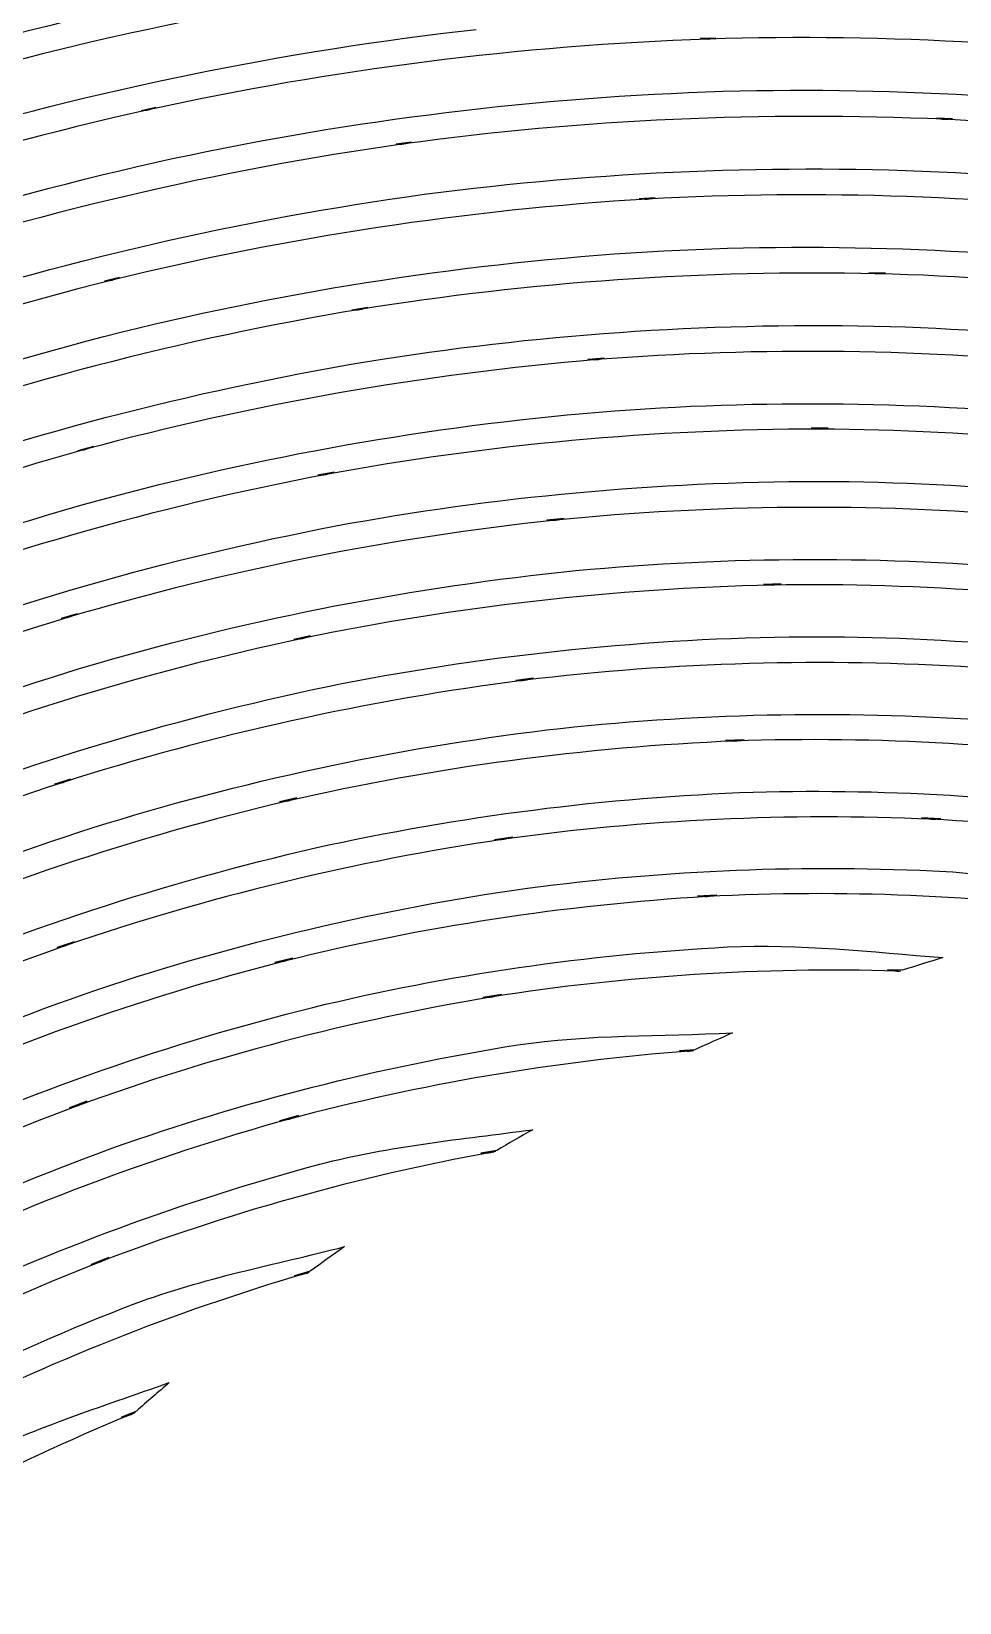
# Model space of a CAD drawing. Extents: x 289 to 439, y 190 to 340.
# Drawn here: x 338.32 to 353.86, y 288.17 to 314.47 of the extents above; entities that cross this region are included whole.
import ezdxf

# ---------------------------------------------------------------- set-up
doc = ezdxf.new("R2010")
doc.units = 0
doc.layers.add('seconds_wheel', color=7, linetype='CONTINUOUS')

msp = doc.modelspace()

# ---------------------------------------------------------------- linework, layer by layer
at = {"layer": 'seconds_wheel', "color": 7}
for p, q in [((349.779383, 314.360231), (349.519966, 314.351701)), ((349.650644, 314.343945), (349.650644, 314.343945)), ((349.901529, 313.469148), (349.901529, 313.469148)), ((340.397799, 313.198487), (340.152731, 313.1442)), ((340.277203, 313.160099), (340.277203, 313.160099)), ((353.742338, 313.005769), (353.474005, 313.018565)), ((353.607786, 312.999565), (353.607786, 312.999565)), ((344.680274, 312.617616), (344.422797, 312.581941)), ((344.553475, 312.587757), (344.553475, 312.587757)), ((353.795075, 312.109256), (353.795075, 312.109256)), ((348.762662, 311.684655), (348.494717, 311.66953)), ((348.630823, 311.66449), (348.630823, 311.66449)), ((348.910789, 310.798998), (348.910789, 310.798998)), ((339.790946, 310.351519), (339.539287, 310.289089)), ((352.619372, 310.425581), (352.341345, 310.432174)), ((352.479001, 310.415888), (352.479001, 310.415888)), ((339.66725, 310.308475), (339.66725, 310.308475)), ((343.948948, 309.850526), (343.683718, 309.807095)), ((343.817886, 309.816401), (343.817886, 309.816401)), ((352.698477, 309.532558), (352.698477, 309.532558)), ((347.915783, 309.000933), (347.638532, 308.978831)), ((347.779291, 308.976897), (347.779291, 308.976892)), ((348.088339, 308.121093), (348.088339, 308.121093)), ((351.66353, 307.827557), (351.375034, 307.827939)), ((351.517732, 307.81398), (351.517732, 307.813985)), ((339.353159, 307.523162), (339.094521, 307.452587)), ((339.227523, 307.475852), (339.227523, 307.475852)), ((343.386689, 307.093129), (343.113315, 307.041558)), ((343.250584, 307.054354), (343.250584, 307.054354)), ((351.76978, 306.938798), (351.76978, 306.938798)), ((347.237196, 306.317599), (346.949861, 306.28813)), ((347.095272, 306.289301), (347.095272, 306.289293)), ((350.874818, 305.221001), (350.575852, 305.215185)), ((350.723977, 305.203939), (350.723977, 305.203939)), ((339.082888, 304.721948), (338.816105, 304.642067)), ((338.951823, 304.669211), (338.951823, 304.669211)), ((342.992333, 304.353183), (342.71004, 304.293854)), ((342.853901, 304.31014), (342.853901, 304.31014)), ((351.007433, 304.337671), (351.007433, 304.337671)), ((346.724958, 303.642797), (346.427929, 303.605572)), ((346.57567, 303.609838), (346.57567, 303.609838)), ((350.252842, 302.613282), (349.942244, 302.601649)), ((350.098511, 302.59273), (350.098511, 302.59273)), ((338.976641, 301.955632), (338.702101, 301.86761)), ((338.845576, 301.899408), (338.845576, 301.899408)), ((350.407173, 301.736934), (350.407173, 301.736934)), ((342.762776, 301.639217), (342.471177, 301.571745)), ((342.620855, 301.59191), (342.620855, 301.59191)), ((353.549233, 301.290615), (353.227386, 301.306514)), ((353.387146, 301.282862), (353.387146, 301.282862)), ((346.378685, 300.984283), (346.071187, 300.940076)), ((346.226291, 300.947445), (346.226291, 300.947445)), ((353.635704, 300.408064), (353.635704, 300.408064)), ((349.795669, 300.013705), (349.473435, 299.995869)), ((349.635132, 299.989277), (349.635132, 299.989277)), ((339.032091, 299.232749), (338.749409, 299.135031)), ((338.894823, 299.170316), (338.894823, 299.170316)), ((349.976755, 299.144724), (349.976755, 299.144724)), ((342.696081, 298.959372), (342.395175, 298.88337)), ((342.54873, 298.906638), (342.54873, 298.906638)), ((352.903992, 298.754634), (352.653494, 298.763164)), ((346.196046, 298.351359), (345.877692, 298.299785)), ((346.038226, 298.309868), (346.038226, 298.309868)), ((350.059347, 297.706125), (350.059347, 297.706117)), ((349.428455, 297.424988), (349.169427, 297.406375)), ((339.246525, 296.561047), (338.954536, 296.453636)), ((339.104603, 296.492801), (339.104603, 296.492801)), ((342.790308, 296.321797), (342.478933, 296.237263)), ((342.637917, 296.264408), (342.637917, 296.264408)), ((346.711775, 296.085259), (346.711775, 296.085259)), ((346.111514, 295.740149), (345.845894, 295.692842)), ((343.561572, 294.12821), (343.561572, 294.12821)), ((339.614902, 293.947124), (339.313995, 293.830795)), ((339.470652, 293.874612), (339.470652, 293.874612)), ((342.984966, 293.717568), (342.719735, 293.641179)), ((340.624642, 291.851644), (340.624642, 291.851644)), ((340.074791, 291.375469), (339.824683, 291.273875))]:
    msp.add_line(p, q, dxfattribs=at)
for points in [[(341.058946, 316.021804), (337.711374, 315.363143), (334.429895, 314.40669), (331.253147, 313.163202)], [(345.456967, 315.360277), (342.195571, 314.981845), (338.97516, 314.311987), (335.833417, 313.358634)], [(331.760723, 312.408222), (334.8942, 313.622748), (338.129879, 314.55354), (341.42964, 315.190824)], [(336.28788, 312.569921), (339.383427, 313.497091), (342.555938, 314.144914), (345.767566, 314.504868)], [(349.650644, 314.343945), (346.496969, 314.23082), (343.359908, 313.834794), (340.277203, 313.160099)], [(349.519966, 314.351701), (349.563669, 314.353152), (349.606942, 314.342598), (349.650644, 314.343945)], [(358.697586, 313.807277), (355.704152, 314.25742), (352.67625, 314.437208), (349.650644, 314.343945)], [(349.650644, 314.343945), (349.693958, 314.345498), (349.736062, 314.358785), (349.779383, 314.360231)], [(349.901529, 313.469148), (352.876493, 313.54784), (355.8519, 313.35769), (358.79259, 312.901848)], [(340.676989, 312.341915), (343.711825, 312.993586), (346.798982, 313.370888), (349.901529, 313.469148)], [(340.277203, 313.160099), (337.073321, 312.442926), (333.940058, 311.440381), (330.915397, 310.16384)], [(340.152731, 313.1442), (340.193656, 313.15326), (340.236259, 313.151137), (340.277203, 313.160099)], [(340.277203, 313.160099), (340.318455, 313.169332), (340.356524, 313.189349), (340.397799, 313.198487)], [(353.607786, 312.999565), (350.583119, 313.134388), (347.553138, 312.996883), (344.553475, 312.587757)], [(353.474005, 313.018565), (353.519095, 313.016427), (353.562706, 313.001818), (353.607786, 312.999565)], [(353.607786, 312.999565), (353.652736, 312.997555), (353.697391, 313.007892), (353.742338, 313.005769)], [(362.201431, 311.785472), (359.379041, 312.447776), (356.503283, 312.854762), (353.607786, 312.999565)], [(344.553475, 312.587757), (341.429032, 312.145577), (338.350771, 311.423937), (335.355693, 310.430621)], [(344.422797, 312.581941), (344.466077, 312.587959), (344.510185, 312.581941), (344.553475, 312.587757)], [(344.553475, 312.587757), (344.596557, 312.593856), (344.637175, 312.611626), (344.680274, 312.617616)], [(331.448961, 309.426698), (334.43158, 310.672739), (337.519936, 311.648128), (340.676989, 312.341915)], [(344.894321, 311.743982), (347.844503, 312.13326), (350.823048, 312.255082), (353.795075, 312.109256)], [(353.795075, 312.109256), (356.640084, 311.953414), (359.464622, 311.540269), (362.235166, 310.875387)], [(335.83846, 309.65897), (338.788603, 310.624348), (341.819356, 311.321643), (344.894321, 311.743982)], [(348.494717, 311.66953), (348.540141, 311.672144), (348.585394, 311.662005), (348.630823, 311.66449)], [(357.30551, 311.355441), (354.428938, 311.719298), (351.526028, 311.822791), (348.630823, 311.66449)], [(348.630823, 311.66449), (348.675289, 311.667165), (348.718185, 311.682094), (348.762662, 311.684655)], [(348.630823, 311.66449), (345.608317, 311.482574), (342.608481, 311.029138), (339.66725, 310.308475)], [(348.910789, 310.798998), (351.755648, 310.941312), (354.607173, 310.825576), (357.431535, 310.453889)], [(340.095341, 309.505027), (342.989082, 310.200655), (345.939086, 310.633394), (348.910789, 310.798998)], [(339.66725, 310.308475), (339.709687, 310.319102), (339.74848, 310.340996), (339.790946, 310.351519)], [(352.479001, 310.415888), (349.579743, 310.477208), (346.681, 310.276652), (343.817886, 309.816401)], [(352.341345, 310.432174), (352.38764, 310.431054), (352.432712, 310.41714), (352.479001, 310.415888)], [(352.479001, 310.415888), (352.52599, 310.414895), (352.572383, 310.426714), (352.619372, 310.425581)], [(360.722884, 309.44027), (358.009783, 310.014005), (355.251103, 310.340789), (352.479001, 310.415888)], [(339.66725, 310.308475), (336.606473, 309.54206), (333.620816, 308.502549), (330.746331, 307.201705)], [(339.539287, 310.289089), (339.581254, 310.299484), (339.62526, 310.298189), (339.66725, 310.308475)], [(343.817886, 309.816401), (343.862508, 309.823829), (343.904304, 309.84322), (343.948948, 309.850526)], [(343.817886, 309.816401), (340.831673, 309.319468), (337.896408, 308.554777), (335.047418, 307.530916)], [(343.683718, 309.807095), (343.728052, 309.81435), (343.773531, 309.809284), (343.817886, 309.816401)], [(344.1882, 308.985034), (347.002628, 309.423979), (349.851083, 309.606756), (352.698477, 309.532558)], [(331.3051, 306.483952), (334.138458, 307.752874), (337.080469, 308.763471), (340.095341, 309.505027)], [(352.698477, 309.532558), (355.419268, 309.444839), (358.126051, 309.10969), (360.786087, 308.532125)], [(356.079397, 308.868318), (353.321435, 309.155167), (350.543662, 309.191824), (347.779291, 308.976892)], [(335.556167, 306.776325), (338.361492, 307.770539), (341.250204, 308.509654), (344.1882, 308.985034)], [(347.779291, 308.976892), (344.889271, 308.735117), (342.027101, 308.233165), (339.227523, 307.475852)], [(347.638532, 308.978831), (347.685404, 308.982619), (347.732411, 308.973241), (347.779291, 308.976897)], [(347.779291, 308.976892), (347.825422, 308.98075), (347.869639, 308.997207), (347.915783, 309.000933)], [(348.088339, 308.121093), (350.803461, 308.318307), (353.53032, 308.268024), (356.236444, 307.971805)], [(339.682372, 306.68714), (342.435577, 307.417727), (345.248727, 307.897366), (348.088339, 308.121093)], [(351.517732, 307.813985), (348.744681, 307.810773), (345.977672, 307.557294), (343.250584, 307.054354)], [(351.375034, 307.827939), (351.422932, 307.827939), (351.469839, 307.814234), (351.517732, 307.81398)], [(351.517732, 307.813985), (351.566643, 307.813985), (351.614617, 307.827657), (351.66353, 307.827557)], [(359.402543, 307.052027), (356.802636, 307.54446), (354.16373, 307.79986), (351.517732, 307.813985)], [(339.227523, 307.475852), (336.309233, 306.669441), (333.469326, 305.602274), (330.742841, 304.286101)], [(339.094521, 307.452587), (339.138028, 307.464487), (339.183988, 307.464077), (339.227523, 307.475852)], [(339.227523, 307.475852), (339.270745, 307.487796), (339.309904, 307.511333), (339.353159, 307.523162)], [(343.250584, 307.054354), (340.402421, 306.511626), (337.609538, 305.712981), (334.90511, 304.667661)], [(343.113315, 307.041558), (343.158581, 307.050044), (343.205298, 307.046002), (343.250584, 307.054354)], [(343.250584, 307.054354), (343.297021, 307.063202), (343.340224, 307.084418), (343.386689, 307.093129)], [(343.651922, 306.236557), (346.33109, 306.716191), (349.047859, 306.950525), (351.76978, 306.938798)], [(351.76978, 306.938798), (354.364444, 306.910225), (356.950575, 306.644738), (359.497158, 306.146596)], [(331.327202, 303.58851), (334.013433, 304.87102), (336.80971, 305.907242), (339.682372, 306.68714)], [(355.015371, 306.355213), (352.37859, 306.57321), (349.728008, 306.551577), (347.095272, 306.289293)], [(335.440224, 303.930906), (338.102411, 304.945655), (340.850774, 305.717186), (343.651922, 306.236557)], [(347.095272, 306.289293), (344.33728, 305.996287), (341.611726, 305.45447), (338.951823, 304.669211)], [(346.949861, 306.28813), (346.998186, 306.293107), (347.046937, 306.28447), (347.095272, 306.289301)], [(347.095272, 306.289293), (347.143343, 306.2944), (347.189105, 306.312645), (347.237196, 306.317599)], [(347.435731, 305.445128), (350.019495, 305.687872), (352.619634, 305.693933), (355.2046, 305.464517)], [(339.434977, 303.897171), (342.049455, 304.654394), (344.727212, 305.172251), (347.435731, 305.445128)], [(350.723977, 305.203939), (348.078931, 305.145149), (345.444759, 304.846189), (342.853901, 304.31014)], [(350.575852, 305.215185), (350.625475, 305.216101), (350.674353, 305.203193), (350.723977, 305.203939)], [(358.246227, 304.628497), (355.761323, 305.048827), (353.244112, 305.241836), (350.723977, 305.203939)], [(350.723977, 305.203939), (350.774669, 305.205059), (350.824117, 305.220052), (350.874818, 305.221001)], [(338.951823, 304.669211), (336.175849, 303.831682), (333.481261, 302.745653), (330.900661, 301.42323)], [(338.816105, 304.642067), (338.860408, 304.655293), (338.907484, 304.656123), (338.951823, 304.669211)], [(338.951823, 304.669211), (338.996999, 304.682842), (339.037668, 304.708449), (339.082888, 304.721948)], [(342.853901, 304.31014), (340.141844, 303.730523), (337.488141, 302.907004), (334.924885, 301.848221)], [(342.71004, 304.293854), (342.75737, 304.303812), (342.806543, 304.300342), (342.853901, 304.31014)], [(342.853901, 304.31014), (342.901257, 304.320263), (342.944942, 304.34321), (342.992333, 304.353183)], [(343.279279, 303.505918), (345.824861, 304.017716), (348.411288, 304.295832), (351.007433, 304.337671)], [(351.007433, 304.337671), (353.476904, 304.3593), (355.942752, 304.154768), (358.374966, 303.726555)], [(331.509064, 300.746581), (334.050569, 302.034019), (336.70344, 303.08785), (339.434977, 303.897171)], [(354.118082, 303.823885), (351.602485, 303.982098), (349.078295, 303.911067), (346.57567, 303.609838)], [(346.57567, 303.609838), (343.952314, 303.274949), (341.365169, 302.702882), (338.845576, 301.899408)], [(346.427929, 303.605572), (346.476934, 303.611648), (346.526647, 303.603943), (346.57567, 303.609838)], [(346.57567, 303.609838), (346.626327, 303.616304), (346.674273, 303.636509), (346.724958, 303.642797)], [(335.487532, 301.131631), (338.007479, 302.157351), (340.615544, 302.951577), (343.279279, 303.505918)], [(346.948698, 302.778456), (349.40147, 303.058008), (351.874528, 303.111933), (354.337169, 302.940543)], [(339.351222, 301.143251), (341.828864, 301.91816), (344.371643, 302.465557), (346.948698, 302.778456)], [(350.098511, 302.592717), (347.5807, 302.487575), (345.077772, 302.15279), (342.620855, 301.591897)], [(349.942244, 302.601649), (349.994502, 302.603635), (350.046251, 302.590956), (350.098511, 302.59273)], [(357.252773, 302.177809), (354.885408, 302.534599), (352.491283, 302.674011), (350.098511, 302.592717)], [(350.098511, 302.59273), (350.150472, 302.594893), (350.200871, 302.611309), (350.252842, 302.613282)], [(338.845576, 301.899408), (338.890869, 301.914171), (338.931299, 301.941008), (338.976641, 301.955632)], [(338.845576, 301.899408), (336.208607, 301.039764), (333.655352, 299.943), (331.216689, 298.622019)], [(338.702101, 301.86761), (338.748823, 301.882684), (338.798808, 301.884494), (338.845576, 301.899408)], [(343.073377, 300.802421), (345.484596, 301.337344), (347.938957, 301.649941), (350.407173, 301.736934)], [(350.407173, 301.736934), (352.750677, 301.800553), (355.094588, 301.647474), (357.410207, 301.281309)], [(342.620855, 301.591897), (340.044641, 300.984415), (337.529736, 300.143918), (335.105971, 299.080342)], [(342.471177, 301.571745), (342.520325, 301.583153), (342.571669, 301.580682), (342.620855, 301.59191)], [(342.620855, 301.59191), (342.669496, 301.60338), (342.714092, 301.627913), (342.762776, 301.639217)], [(353.387146, 301.282862), (350.994777, 301.390384), (348.598093, 301.278723), (346.226291, 300.947445)], [(353.227386, 301.306514), (353.281283, 301.303867), (353.333269, 301.285746), (353.387146, 301.282862)], [(353.387146, 301.282862), (353.441301, 301.280418), (353.495083, 301.293275), (353.549233, 301.290615)], [(360.108664, 300.295225), (357.903312, 300.830708), (355.653574, 301.161497), (353.387146, 301.282862)], [(331.849134, 297.966682), (334.248521, 299.250613), (336.759333, 300.313346), (339.351222, 301.143251)], [(346.226291, 300.947445), (343.733359, 300.579411), (341.279596, 299.985196), (338.894823, 299.170316)], [(346.071187, 300.940076), (346.122539, 300.947458), (346.174916, 300.940331), (346.226291, 300.947445)], [(346.226291, 300.947445), (346.278101, 300.955092), (346.326842, 300.97683), (346.378685, 300.984283)], [(335.689946, 298.383154), (338.072647, 299.412692), (340.543849, 300.221735), (343.073377, 300.802421)], [(346.623751, 300.128872), (348.947693, 300.437141), (351.294504, 300.530226), (353.635704, 300.408064)], [(353.635704, 300.408064), (354.847051, 300.334091), (356.030873, 300.059735), (357.225244, 299.851621)], [(339.428387, 298.433177), (341.770094, 299.216964), (344.178176, 299.784294), (346.623751, 300.128872)], [(356.423733, 299.708928), (354.174146, 300.01119), (351.902052, 300.105512), (349.635132, 299.989282)], [(349.635132, 299.989282), (347.244586, 299.84625), (344.872962, 299.48402), (342.54873, 298.906643)], [(349.473435, 299.995869), (349.527424, 299.998876), (349.581138, 299.98651), (349.635132, 299.989277)], [(349.635132, 299.989277), (349.689284, 299.992517), (349.741499, 300.010692), (349.795669, 300.013705)], [(338.894823, 299.170316), (336.397609, 298.297189), (333.985001, 297.199759), (331.686661, 295.88944)], [(338.749409, 299.135031), (338.796657, 299.151368), (338.84752, 299.154155), (338.894823, 299.170316)], [(338.894823, 299.170316), (338.942372, 299.186943), (338.984481, 299.216287), (339.032091, 299.232749)], [(343.028784, 298.134209), (345.308972, 298.684097), (347.634353, 299.021695), (349.976755, 299.144724)], [(349.976755, 299.144724), (351.182547, 299.197278), (352.382839, 299.063023), (353.584907, 298.967518)], [(342.54873, 298.906643), (340.107895, 298.280045), (337.729699, 297.43295), (335.443327, 296.373373)], [(342.395175, 298.88337), (342.445484, 298.896082), (342.498375, 298.894127), (342.54873, 298.906638)], [(342.54873, 298.906638), (342.599369, 298.919638), (342.645388, 298.946564), (342.696081, 298.959372)], [(352.81946, 298.741062), (350.550532, 298.806358), (348.280487, 298.662463), (346.038226, 298.309868)], [(353.584907, 298.967518), (353.356817, 298.898959), (353.13013, 298.827612), (352.903992, 298.754634)], [(352.653494, 298.763164), (352.709407, 298.761306), (352.763562, 298.743197), (352.81946, 298.741062)], [(352.81946, 298.741062), (352.837622, 298.740553), (352.855671, 298.742844), (352.873747, 298.744552)], [(352.851255, 298.736796), (352.84059, 298.73761), (352.830166, 298.740652), (352.81946, 298.741062)], [(352.873747, 298.744552), (352.866189, 298.742108), (352.85881, 298.739247), (352.851255, 298.736796)], [(332.341208, 295.256606), (334.602054, 296.528676), (336.974413, 297.591407), (339.428387, 298.433177)], [(346.038226, 298.309868), (343.676209, 297.917843), (341.355272, 297.309765), (339.104603, 296.492801)], [(345.877692, 298.299785), (345.930739, 298.308366), (345.985148, 298.301516), (346.038226, 298.309868)], [(346.038226, 298.309868), (346.092001, 298.318792), (346.14223, 298.342658), (346.196046, 298.351359)], [(336.052894, 295.697108), (338.298994, 296.720921), (340.633966, 297.536076), (343.028784, 298.134209)], [(339.664536, 295.775445), (341.873261, 296.559965), (344.149166, 297.138375), (346.463993, 297.505651)], [(346.463993, 297.505651), (347.653691, 297.683455), (348.858895, 297.650482), (350.059347, 297.706125)], [(350.059347, 297.706117), (349.846715, 297.616744), (349.638968, 297.518342), (349.428455, 297.424988)], [(349.33539, 297.402117), (347.072386, 297.22978), (344.830761, 296.849388), (342.637917, 296.264415)], [(349.169427, 297.406375), (349.224755, 297.410329), (349.280052, 297.398423), (349.33539, 297.402109)], [(349.33539, 297.402109), (349.358325, 297.403866), (349.380761, 297.408959), (349.40325, 297.413742)], [(349.375718, 297.400946), (349.362278, 297.401582), (349.348841, 297.403008), (349.33539, 297.402117)], [(349.40325, 297.413742), (349.393997, 297.409631), (349.384966, 297.405065), (349.375718, 297.400946)], [(339.104603, 296.492801), (336.742067, 295.614427), (334.464635, 294.522452), (332.301267, 293.229371)], [(338.954536, 296.453636), (339.00317, 296.471508), (339.055904, 296.475125), (339.104603, 296.492801)], [(339.104603, 296.492801), (339.153909, 296.511133), (339.197143, 296.542903), (339.246525, 296.561047)], [(342.637917, 296.264415), (340.329802, 295.627488), (338.085044, 294.780324), (335.931911, 293.732698)], [(342.478933, 296.237263), (342.530937, 296.251383), (342.585855, 296.25052), (342.637917, 296.264408)], [(342.637917, 296.264408), (342.690351, 296.278876), (342.737808, 296.307545), (342.790308, 296.321797)], [(343.146276, 295.50904), (344.314373, 295.811137), (345.51623, 295.929197), (346.711775, 296.085259)], [(346.711775, 296.085259), (346.509325, 295.973939), (346.311541, 295.85527), (346.111514, 295.740149)], [(332.978693, 292.620975), (335.106465, 293.874559), (337.344272, 294.930202), (339.664536, 295.775445)], [(346.012634, 295.706025), (343.780127, 295.298267), (341.590439, 294.685503), (339.470652, 293.874612)], [(345.845894, 295.692842), (345.900922, 295.702629), (345.957566, 295.696508), (346.012634, 295.706025)], [(346.012634, 295.706025), (346.038819, 295.710811), (346.064133, 295.719007), (346.089412, 295.727353)], [(346.058391, 295.709515), (346.0432, 295.707733), (346.027741, 295.708649), (346.012634, 295.706025)], [(346.089412, 295.727353), (346.079078, 295.721397), (346.068718, 295.715484), (346.058391, 295.709515)], [(336.565517, 293.078143), (338.679877, 294.088934), (340.882648, 294.902065), (343.146276, 295.50904)], [(340.053463, 293.176247), (341.190933, 293.601516), (342.386526, 293.826574), (343.561572, 294.12821)], [(343.561572, 294.12821), (343.367669, 293.993591), (343.17604, 293.855913), (342.984966, 293.717568)], [(339.470652, 293.874612), (337.240769, 292.999715), (335.09654, 291.922654), (333.064001, 290.655)], [(339.313995, 293.830795), (339.364672, 293.850438), (339.419895, 293.855195), (339.470652, 293.874612)], [(339.470652, 293.874612), (339.520863, 293.894314), (339.564604, 293.927631), (339.614902, 293.947124)], [(342.883372, 293.671424), (340.705226, 293.032424), (338.591125, 292.194124), (336.567457, 291.165688)], [(342.719735, 293.641179), (342.773159, 293.656581), (342.82988, 293.656279), (342.883372, 293.671424)], [(342.883372, 293.671424), (342.911716, 293.67974), (342.938659, 293.691833), (342.965577, 293.703996)], [(342.932616, 293.680343), (342.916214, 293.677312), (342.899459, 293.675978), (342.883372, 293.671424)], [(342.965577, 293.703996), (342.954632, 293.696061), (342.943554, 293.68829), (342.932616, 293.680343)], [(333.761589, 290.069475), (335.759095, 291.296196), (337.865145, 292.335737), (340.053463, 293.176247)], [(337.222391, 290.533243), (338.313251, 291.07703), (339.476163, 291.446052), (340.624642, 291.851644)], [(340.624642, 291.851644), (340.440865, 291.693439), (340.255269, 291.537331), (340.074791, 291.375469)], [(339.984441, 291.321182), (337.885496, 290.458035), (335.871042, 289.404018), (333.966717, 288.170203)], [(339.824683, 291.273875), (339.876272, 291.294801), (339.932758, 291.3005), (339.984441, 291.321182)], [(339.984441, 291.321182), (340.008935, 291.331252), (340.031763, 291.344664), (340.054626, 291.35802)], [(340.026708, 291.333589), (340.012789, 291.328918), (339.998105, 291.32665), (339.984441, 291.321182)], [(340.054626, 291.35802), (340.045427, 291.349757), (340.035897, 291.341861), (340.026708, 291.333589)]]:
    msp.add_open_spline(points, degree=3, dxfattribs=at)

doc.saveas('drawing.dxf')
